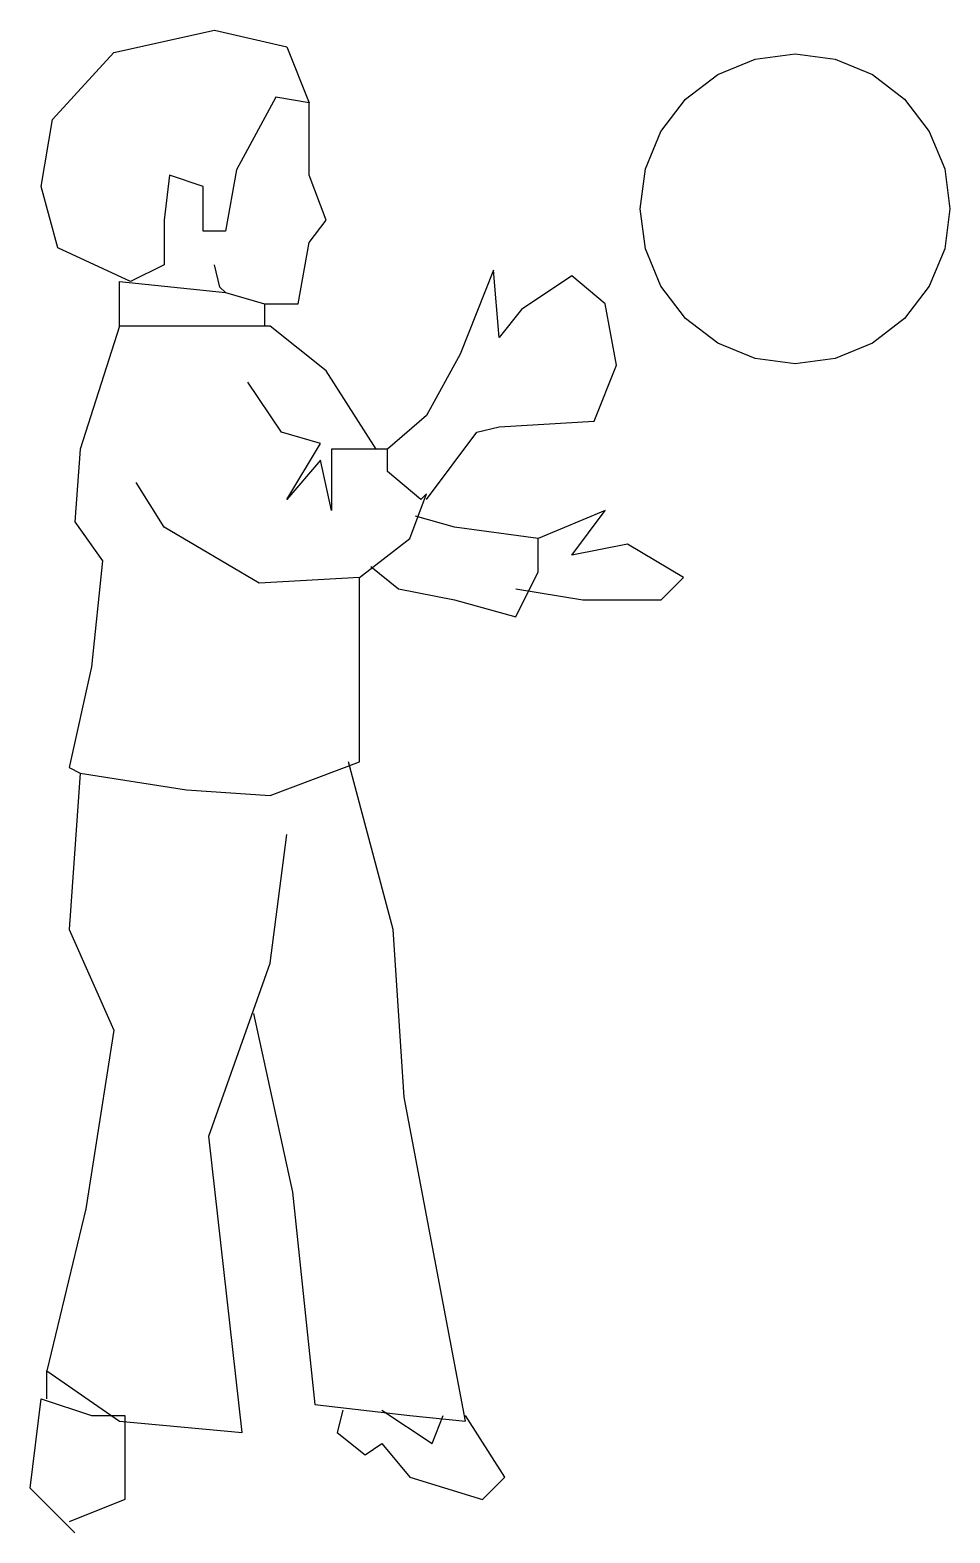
# Model space of a CAD drawing. Header units: metres. Extents: x 6.474 to 7.046, y 2.734 to 3.668.
import ezdxf

# ---------------------------------------------------------------- set-up
doc = ezdxf.new("R2010")
doc.units = ezdxf.units.M
doc.header["$MEASUREMENT"] = 0
doc.layers.get('0').update_dxf_attribs({"linetype": 'CONTINUOUS'})

msp = doc.modelspace()

# ---------------------------------------------------------------- linework, layer by layer
for p, q in [((6.52608, 3.65429), (6.58858, 3.66818)), ((6.58858, 3.66818), (6.63371, 3.65776)), ((6.48789, 3.61263), (6.52608, 3.65429)), ((6.63371, 3.65776), (6.64759, 3.62305)), ((6.92473, 3.65008), (6.94965, 3.65336)), ((6.94965, 3.65336), (6.97457, 3.65008)), ((6.90151, 3.64046), (6.92473, 3.65008)), ((6.97457, 3.65008), (6.99779, 3.64046)), ((6.88157, 3.62516), (6.90151, 3.64046)), ((6.99779, 3.64046), (7.01772, 3.62516)), ((6.62677, 3.62651), (6.60246, 3.58138)), ((6.64759, 3.62305), (6.62677, 3.62651)), ((6.86627, 3.60522), (6.88157, 3.62516)), ((7.01772, 3.62516), (7.03302, 3.60522)), ((6.64759, 3.59874), (6.64759, 3.62305)), ((6.48094, 3.57096), (6.48789, 3.61263)), ((6.85665, 3.582), (6.86627, 3.60522)), ((7.03302, 3.60522), (7.04265, 3.582)), ((6.64759, 3.57791), (6.64759, 3.59874)), ((6.5608, 3.57791), (6.55733, 3.55014)), ((6.58163, 3.57096), (6.5608, 3.57791)), ((6.60246, 3.58138), (6.59552, 3.54319)), ((6.65801, 3.55014), (6.64759, 3.57791)), ((6.85337, 3.55708), (6.85665, 3.582)), ((7.04265, 3.582), (7.04593, 3.55708)), ((6.49136, 3.53278), (6.48094, 3.57096)), ((6.58163, 3.54319), (6.58163, 3.57096)), ((6.55733, 3.55014), (6.55733, 3.52236)), ((6.64759, 3.53625), (6.65801, 3.55014)), ((6.85665, 3.53216), (6.85337, 3.55708)), ((7.04593, 3.55708), (7.04265, 3.53216)), ((6.59552, 3.54319), (6.58163, 3.54319)), ((6.53649, 3.51195), (6.49136, 3.53278)), ((6.64065, 3.49805), (6.64759, 3.53625)), ((6.86627, 3.50894), (6.85665, 3.53216)), ((7.04265, 3.53216), (7.03302, 3.50894)), ((6.55733, 3.52236), (6.53649, 3.51195)), ((6.59204, 3.50847), (6.58858, 3.52236)), ((6.52955, 3.51195), (6.59552, 3.505)), ((6.52955, 3.49111), (6.52955, 3.51195)), ((6.76217, 3.51889), (6.74133, 3.46681)), ((6.76564, 3.47722), (6.76217, 3.51889)), ((6.81078, 3.51541), (6.77953, 3.49459)), ((6.8316, 3.49805), (6.81078, 3.51541)), ((6.59552, 3.505), (6.59204, 3.50847)), ((6.59552, 3.505), (6.61982, 3.49805)), ((6.88157, 3.489), (6.86627, 3.50894)), ((7.03302, 3.50894), (7.01772, 3.489)), ((6.61982, 3.49805), (6.64065, 3.49805)), ((6.61982, 3.49805), (6.61982, 3.48417)), ((6.77953, 3.49459), (6.76564, 3.47722)), ((6.83855, 3.45986), (6.8316, 3.49805)), ((6.52955, 3.48417), (6.50525, 3.40779)), ((6.52955, 3.48417), (6.52955, 3.49111)), ((6.5608, 3.48417), (6.52955, 3.48417)), ((6.59204, 3.48417), (6.5608, 3.48417)), ((6.62329, 3.48417), (6.59204, 3.48417)), ((6.65801, 3.4564), (6.62329, 3.48417)), ((6.90151, 3.4737), (6.88157, 3.489)), ((7.01772, 3.489), (6.99779, 3.4737)), ((6.74133, 3.46681), (6.7205, 3.42862)), ((6.92473, 3.46408), (6.90151, 3.4737)), ((6.99779, 3.4737), (6.97457, 3.46408)), ((6.68926, 3.40779), (6.65801, 3.4564)), ((6.82466, 3.42515), (6.83855, 3.45986)), ((6.94965, 3.4608), (6.92473, 3.46408)), ((6.97457, 3.46408), (6.94965, 3.4608)), ((6.63024, 3.41821), (6.6094, 3.44945)), ((6.7205, 3.42862), (6.6962, 3.40779)), ((6.65454, 3.41126), (6.63024, 3.41821)), ((6.7205, 3.37654), (6.75175, 3.41821)), ((6.75175, 3.41821), (6.76564, 3.42168)), ((6.76564, 3.42168), (6.82466, 3.42515)), ((6.63371, 3.37654), (6.65454, 3.41126)), ((6.50525, 3.40779), (6.50178, 3.36266)), ((6.65454, 3.40085), (6.63371, 3.37654)), ((6.66148, 3.3696), (6.65454, 3.40085)), ((6.66148, 3.40779), (6.66148, 3.3696)), ((6.6962, 3.40779), (6.66148, 3.40779)), ((6.6962, 3.39391), (6.6962, 3.40779)), ((6.71703, 3.37654), (6.6962, 3.39391)), ((6.55733, 3.35918), (6.53997, 3.38696)), ((6.71009, 3.35224), (6.7205, 3.38001)), ((6.7205, 3.38001), (6.71703, 3.37654)), ((6.50178, 3.36266), (6.51914, 3.33835)), ((6.73787, 3.35918), (6.71356, 3.36613)), ((6.8316, 3.3696), (6.78994, 3.35224)), ((6.81078, 3.34182), (6.8316, 3.3696)), ((6.61635, 3.32446), (6.55733, 3.35918)), ((6.78994, 3.35224), (6.73787, 3.35918)), ((6.67884, 3.32794), (6.71009, 3.35224)), ((6.78994, 3.33141), (6.78994, 3.35224)), ((6.84549, 3.34876), (6.81078, 3.34182)), ((6.88021, 3.32794), (6.84549, 3.34876)), ((6.51914, 3.33835), (6.51219, 3.27239)), ((6.68578, 3.33488), (6.70314, 3.32099)), ((6.67884, 3.32794), (6.61635, 3.32446)), ((6.67884, 3.21336), (6.67884, 3.32794)), ((6.77605, 3.30363), (6.78994, 3.33141)), ((6.86633, 3.31405), (6.88021, 3.32794)), ((6.70314, 3.32099), (6.73787, 3.31405)), ((6.77605, 3.32099), (6.81772, 3.31405)), ((6.73787, 3.31405), (6.77605, 3.30363)), ((6.81772, 3.31405), (6.86633, 3.31405)), ((6.51219, 3.27239), (6.4983, 3.20989)), ((6.62329, 3.19253), (6.67884, 3.21336)), ((6.69968, 3.10921), (6.6719, 3.21336)), ((6.4983, 3.20989), (6.50525, 3.20642)), ((6.50525, 3.20642), (6.4983, 3.10921)), ((6.50525, 3.20642), (6.57122, 3.19601)), ((6.57122, 3.19601), (6.62329, 3.19253)), ((6.62329, 3.08838), (6.63371, 3.16823)), ((6.4983, 3.10921), (6.52608, 3.04671)), ((6.70662, 3.00505), (6.69968, 3.10921)), ((6.5851, 2.98075), (6.62329, 3.08838)), ((6.61288, 3.05713), (6.63718, 2.94603)), ((6.52608, 3.04671), (6.50872, 2.93562)), ((6.74481, 2.80368), (6.70662, 3.00505)), ((6.60594, 2.79674), (6.5851, 2.98075)), ((6.63718, 2.94603), (6.65107, 2.8141)), ((6.50872, 2.93562), (6.48442, 2.83493)), ((6.48442, 2.83493), (6.52955, 2.80368)), ((6.48442, 2.81757), (6.48442, 2.83493)), ((6.474, 2.76202), (6.48094, 2.81757)), ((6.48094, 2.81757), (6.51219, 2.80716)), ((6.65107, 2.8141), (6.71009, 2.80716)), ((6.51219, 2.80716), (6.53303, 2.80716)), ((6.52955, 2.80368), (6.60594, 2.79674)), ((6.53303, 2.80716), (6.53303, 2.75508)), ((6.66843, 2.81063), (6.66495, 2.79674)), ((6.69273, 2.81063), (6.72398, 2.7898)), ((6.71009, 2.80716), (6.74481, 2.80368)), ((6.72398, 2.7898), (6.73092, 2.80716)), ((6.76911, 2.76897), (6.74481, 2.80716)), ((6.66495, 2.79674), (6.68231, 2.78285)), ((6.68231, 2.78285), (6.69273, 2.7898)), ((6.69273, 2.7898), (6.71009, 2.76897)), ((6.71009, 2.76897), (6.75523, 2.75508)), ((6.75523, 2.75508), (6.76911, 2.76897)), ((6.50178, 2.73425), (6.474, 2.76202)), ((6.53303, 2.75508), (6.4983, 2.74119))]:
    msp.add_line(p, q)

doc.saveas('drawing.dxf')
